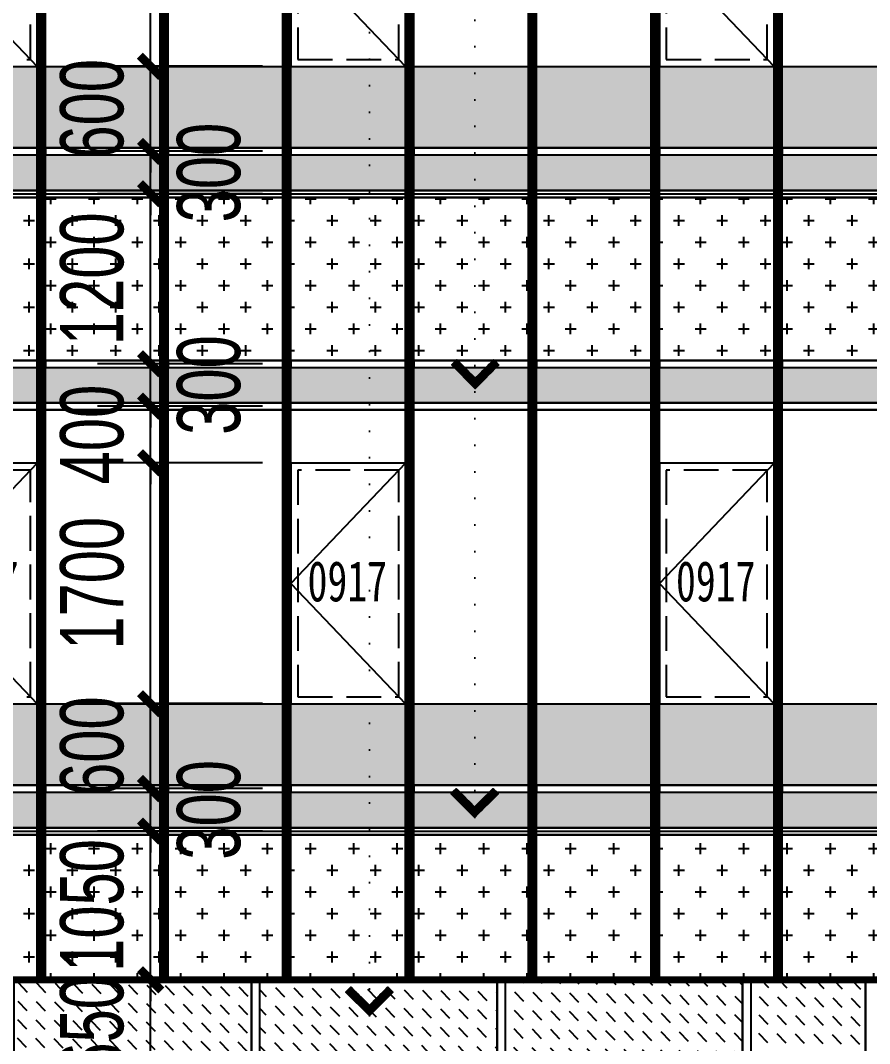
# Model space of a CAD drawing. Extents: x -483182 to 812890, y -390528 to -214858.
# Drawn here: x 244048 to 250042, y -318029 to -310805 of the extents above; entities that cross this region are included whole.
import ezdxf

# ---------------------------------------------------------------- set-up
doc = ezdxf.new("R2010")
doc.units = 0
doc.header["$LTSCALE"] = 1000
doc.header["$MEASUREMENT"] = 0
doc.linetypes.add('DASH', pattern=[0.35, 0.25, -0.1])
doc.linetypes.add('DOT2', pattern=[0.125, 0, -0.125])
for name, color, linetype in [('01-标注_尺寸', 124, 'Continuous'), ('01-标注_符号', 200, 'Continuous'), ('05-填充_156', 156, 'Continuous'), ('05-填充_168', 168, 'Continuous'), ('05-填充_18', 18, 'Continuous'), ('05-填充_天正', 14, 'Continuous'), ('A-C_幕墙龙骨', 133, 'Continuous'), ('A-C_窗', 140, 'Continuous'), ('E-立面轮廓', 241, 'Continuous')]:
    doc.layers.add(name, color=color, linetype=linetype)
doc.layers.add('04-不打印_辅助线', color=165, linetype='Continuous', plot=False)
doc.styles.add('_TCH_DIM_T3', font='ros.shx', dxfattribs={"width": 0.705882, "bigfont": 'jd.shx'})
doc.styles.add('logo-3', font='', dxfattribs={"width": 0.75})
doc.styles.get("Standard").update_dxf_attribs({"font": 'STXIHEI_0.TTF', "width": 0.75})
doc.styles.get('logo-3').set_extended_font_data('SimSun')
doc.dimstyles.new('_TCH_ARCH&&150', dxfattribs={"dimtxt": 446.25, "dimasz": 150, "dimexe": 375, "dimexo": 450, "dimgap": 189.375, "dimtad": 1, "dimdec": 0, "dimzin": 0, "dimdsep": 46, "dimtxsty": '_TCH_DIM_T3', "dimblk": 'ARCHTICK', "dimcen": 0.09, "dimclrt": 7, "dimazin": 2, "dimtfac": 1, "dimtdec": 0, "dimtix": 1, "dimtmove": 2, "dimatfit": 3, "dimfxl": 0, "dimtolj": 1, "dimtzin": 0, "dimarcsym": 0})
doc.dimstyles.new('副本 ISO-1', dxfattribs={"dimtxt": 2.5, "dimasz": 1.5, "dimexe": 1.25, "dimexo": 0.625, "dimtad": 1, "dimdec": 0, "dimtxsty": 'logo-3', "dimblk": 'ARCHTICK', "dimcen": 2.5, "dimdle": 1, "dimadec": 0, "dimazin": 0, "dimtfac": 1, "dimtdec": 0, "dimtix": 1, "dimtmove": 0, "dimatfit": 3, "dimldrblk": 'AR', "dimfxl": 0, "dimarcsym": 0})
pattern_1 = [(0, (-32249, 317429.43), (158.75, 158.75), [79.375, -238.125]), (90, (-32209.32, 317389.74), (-158.75, 158.75), [79.375, -238.125])]
pattern_2 = [(50, (0, 0), (364.36934, -31.87817), [38.1, -419.1]), (355, (0, 0), (-70.48565, 382.1133), [30.48, -335.28]), (100.451, (30.36, -2.66), (293.885, 350.23338), [32.38, -356.18]), (46.1842, (0, 101.6), (542.1581, -84.08466), [57.15, -628.65]), (96.6356, (45.2, 94.6), (474.8085, 494.8511), [48.57, -534.27]), (351.184, (0, 101.6), (474.8092, 494.8502), [45.72, -502.92]), (21, (50.8, 76.2), (303.22976, -204.53104), [38.1, -419.1]), (326, (50.8, 76.2), (123.60406, 368.37593), [30.48, -335.28]), (71.4514, (76.07, 59.16), (426.83298, 163.84572), [32.38, -356.18]), (37.5, (0, 0), (6.177207, 169.110078), [0, -331.216, 0, -340.36, 0, -336.55]), (7.5, (0, 0), (133.639325, 200.36115), [0, -194.056, 0, -323.596, 0, -128.27]), (327.5, (-113.28, 0), (271.18119, -11.45749), [0, -127, 0, -396.24, 0, -525.78]), (317.5, (-164.08, 0), (296.25836, 50.85298), [0, -165.1, 0, -263.144, 0, -373.38])]

# ---------------------------------------------------------------- blocks, each defined once
blk = doc.blocks.new('*U722')
blk.add_lwpolyline([(0, 0), (840, 0), (840, 1700), (0, 1700)], close=True)
blk.add_lwpolyline([(840, 1700), (0, 850), (840, 0)])
at = {"linetype": 'DASH'}
blk.add_lwpolyline([(50, 50), (790, 50), (790, 1650), (50, 1650)], close=True, dxfattribs=at)
at = {"layer": '04-不打印_辅助线', "width": 0.75}
blk.add_text('0917', height=285.43, dxfattribs=at).set_placement((121.4, 723))
blk = doc.blocks.new('*U396')
at = {"layer": '05-填充_156'}
h = blk.add_hatch(dxfattribs=at)
h.set_pattern_fill('CROSS', color=136, scale=100)
h.set_pattern_definition(pattern_1)
h.paths.add_polyline_path([(0, 5375), (840, 5375), (840, 4225), (0, 4225)])
h = blk.add_hatch(dxfattribs=at)
h.set_pattern_fill('CROSS', color=136, scale=100)
h.set_pattern_definition(pattern_1)
h.paths.add_polyline_path([(0, 875), (840, 875), (840, -150), (0, -150)])
at = {"layer": '05-填充_168'}
h = blk.add_hatch(color=256, dxfattribs=at)
h.dxf.hatch_style = 1
h.paths.add_polyline_path([(0, 5675), (840, 5675), (840, 5425), (0, 5425)])
h = blk.add_hatch(color=256, dxfattribs=at)
h.dxf.hatch_style = 1
h.paths.add_polyline_path([(0, 4175), (840, 4175), (840, 3925), (0, 3925)])
h = blk.add_hatch(color=256, dxfattribs=at)
h.dxf.hatch_style = 1
h.paths.add_polyline_path([(0, 1175), (840, 1175), (840, 925), (0, 925)])
for points in [[(0, 6300), (840, 6300)], [(0, 5725), (840, 5725)], [(0, 5675), (840, 5675)], [(0, 5675), (840, 5675)], [(0, 5425), (840, 5425)], [(0, 5375), (840, 5375)], [(0, 4225), (840, 4225)], [(0, 4175), (840, 4175)], [(0, 3925), (840, 3925)], [(0, 3875), (840, 3875)], [(0, 1800), (840, 1800)], [(0, 1225), (840, 1225)], [(0, 1175), (840, 1175)], [(0, 925), (840, 925)], [(0, 875), (840, 875)]]:
    blk.add_lwpolyline(points)
for points in [[(0, 5675), (840, 5675), (840, 5725), (0, 5725)], [(0, 5675), (840, 5675), (840, 5425), (0, 5425)], [(840, 5375), (0, 5375), (0, 5425), (840, 5425)], [(0, 5375), (840, 5375), (840, 4225), (0, 4225)], [(0, 4175), (840, 4175), (840, 4225), (0, 4225)], [(0, 4175), (840, 4175), (840, 3925), (0, 3925)], [(840, 3875), (0, 3875), (0, 3925), (840, 3925)], [(0, 1175), (840, 1175), (840, 1225), (0, 1225)], [(0, 1175), (840, 1175), (840, 925), (0, 925)], [(840, 875), (0, 875), (0, 925), (840, 925)], [(0, 875), (840, 875), (840, -150), (0, -150)]]:
    blk.add_lwpolyline(points, close=True)
blk = doc.blocks.new('*U127')
at = {"layer": 'A-C_窗'}
blk.add_blockref('*U396', (-420, -3150), dxfattribs=at)
blk = doc.blocks.new('rtuytujy')
at = {"layer": '05-填充_18', "const_width": 60}
for points in [[(14375, -149.8), (14375, 11525.8)], [(15275, -149.8), (15275, 11464.8)], [(16175, -149.7), (16175, 11403.7)], [(17075, -149.7), (17075, 11342.7)], [(17975, -149.7), (17975, 11281.7)], [(18875, -149.7), (18875, 11220.7)], [(19775, -149.7), (19775, 11159.7)]]:
    blk.add_lwpolyline(points, dxfattribs=at)
at = {"layer": 'A-C_幕墙龙骨'}
for points in [[(14345, -149.8), (14345, 11527.8)], [(14405, -149.8), (14405, 11523.7)], [(15245, -149.8), (15245, 11466.8)], [(15305, -149.8), (15305, 11462.7)], [(16145, -149.7), (16145, 11405.8)], [(16205, -149.7), (16205, 11401.7)], [(17045, -149.7), (17045, 11344.8)], [(17105, -149.7), (17105, 11340.7)], [(17945, -149.7), (17945, 11283.7)], [(18005, -149.7), (18005, 11279.7)], [(18845, -149.7), (18845, 11222.7)], [(18905, -149.7), (18905, 11218.6)], [(19745, -149.7), (19745, 11161.7)], [(19805, -149.7), (19805, 11157.6)]]:
    blk.add_lwpolyline(points, dxfattribs=at)
at = {"layer": 'A-C_窗'}
blk.add_lwpolyline([(22125, -149.7), (0, -150), (0, 12500.3), (22125, 11000.3), (22125, -149.7)], dxfattribs=at)
for p in [(13505, 6299.7), (16205, 6299.7), (18905, 6299.7), (13505, 1799.7), (16205, 1799.7), (18905, 1799.7)]:
    blk.add_blockref('*U722', p, dxfattribs=at)
at = {"layer": 'A-C_窗', "color": 0, "linetype": 'ByBlock', "lineweight": -2, "transparency": 16777216}
for p in [(13925, 3149.7), (14825, 3149.7), (15725, 3149.7), (16625, 3149.7), (17525, 3149.7), (18425, 3149.7), (19325, 3149.7), (20225, 3149.7)]:
    blk.add_blockref('*U127', p, dxfattribs=at)
blk = doc.blocks.new('*U464')
at = {"layer": '05-填充_156'}
h = blk.add_hatch(dxfattribs=at)
h.set_pattern_fill('DASH', color=256, scale=100, angle=315)
h.set_pattern_definition([(315, (17475, 318054.43), (134.703842, -3e-14), [95.25, -95.25])])
h.paths.add_polyline_path([(0, 50), (1740, 50), (1740, 675), (0, 675)])
blk.add_lwpolyline([(0, 50), (1740, 50), (1740, 675), (0, 675)], close=True)
for points in [[(0, 50), (1740, 50)], [(0, 0), (1740, 0)]]:
    blk.add_lwpolyline(points)
blk = doc.blocks.new('*U102')
at = {"layer": 'A-C_窗'}
blk.add_blockref('*U464', (-870, -312.5), dxfattribs=at)
blk = doc.blocks.new('*U493')
at = {"layer": '05-填充_156'}
h = blk.add_hatch(dxfattribs=at)
h.set_pattern_fill('DASH', color=256, scale=100, angle=315)
h.set_pattern_definition([(315, (16575, 318054.43), (134.703842, -3e-14), [95.25, -95.25])])
h.paths.add_polyline_path([(0, 50), (840, 50), (840, 675), (0, 675)])
blk.add_lwpolyline([(0, 50), (840, 50), (840, 675), (0, 675)], close=True)
for points in [[(0, 50), (840, 50)], [(0, 0), (840, 0)]]:
    blk.add_lwpolyline(points)
blk = doc.blocks.new('kjyrdty')
at = {"layer": 'A-C_窗'}
for p, q in [((11926, 3550), (11926, -500)), ((11986, 3550), (11986, -500)), ((13726, 3550), (13726, -500)), ((13786, 3550), (13786, -500)), ((15526, 3550), (15526, -500)), ((15586, 3550), (15586, -500)), ((16426, 3550), (16426, -500))]:
    blk.add_line(p, q, dxfattribs=at)
blk.add_lwpolyline([(0, 3550), (18512, 3550), (18512, -600), (0, -600)], close=True, dxfattribs=at)
at = {"layer": 'A-C_窗', "color": 0, "linetype": 'ByBlock', "lineweight": -2, "transparency": 16777216}
for p in [(11056, 3187.5), (12856, 3187.5), (14656, 3187.5)]:
    blk.add_blockref('*U102', p, dxfattribs=at)
at = {"layer": 'A-C_窗'}
blk.add_blockref('*U493', (15586, 2875), dxfattribs=at)
blk = doc.blocks.new('_ArchTick')
at = {"color": 0, "linetype": 'ByBlock', "const_width": 0.4}
blk.add_lwpolyline([(-0.5, -0.5), (0.5, 0.5)], dxfattribs=at)
blk = doc.blocks.new('*X6')
at = {"color": 0}
for p, q in [((-1012.3116, 1692.7221), (-1012.3116, 1692.7226)), ((-1012.3115, 1692.7227), (-1012.2838, 1692.7227)), ((-1012.3111, 1692.7217), (-1012.2828, 1692.7217)), ((-1012.3106, 1692.7211), (-1012.3106, 1692.7236)), ((-1012.3105, 1692.7237), (-1012.2848, 1692.7237)), ((-1012.3101, 1692.7207), (-1012.2818, 1692.7207)), ((-1012.3096, 1692.7201), (-1012.3096, 1692.7246)), ((-1012.3095, 1692.7247), (-1012.2858, 1692.7247)), ((-1012.3091, 1692.7197), (-1012.2808, 1692.7197)), ((-1012.3086, 1692.7191), (-1012.3086, 1692.7256)), ((-1012.3085, 1692.7257), (-1012.2868, 1692.7257)), ((-1012.3081, 1692.7187), (-1012.2798, 1692.7187)), ((-1012.3076, 1692.7181), (-1012.3076, 1692.7266)), ((-1012.3075, 1692.7267), (-1012.2878, 1692.7267)), ((-1012.3071, 1692.7177), (-1012.2788, 1692.7177)), ((-1012.3066, 1692.7171), (-1012.3066, 1692.7276)), ((-1012.3065, 1692.7277), (-1012.2888, 1692.7277)), ((-1012.3061, 1692.7167), (-1012.2778, 1692.7167)), ((-1012.3056, 1692.7161), (-1012.3056, 1692.7286)), ((-1012.3055, 1692.7287), (-1012.2898, 1692.7287)), ((-1012.3051, 1692.7157), (-1012.2768, 1692.7157)), ((-1012.3046, 1692.7151), (-1012.3046, 1692.7296)), ((-1012.3045, 1692.7297), (-1012.2908, 1692.7297)), ((-1012.3036, 1692.7141), (-1012.3036, 1692.7306)), ((-1012.3035, 1692.7307), (-1012.2918, 1692.7307)), ((-1012.3026, 1692.7131), (-1012.3026, 1692.7316)), ((-1012.3025, 1692.7317), (-1012.2928, 1692.7317)), ((-1012.3016, 1692.7121), (-1012.3016, 1692.7326)), ((-1012.3015, 1692.7327), (-1012.2938, 1692.7327)), ((-1012.3006, 1692.7111), (-1012.3006, 1692.7336)), ((-1012.3005, 1692.7337), (-1012.2948, 1692.7337)), ((-1012.2996, 1692.7101), (-1012.2996, 1692.7346)), ((-1012.2995, 1692.7347), (-1012.2958, 1692.7347)), ((-1012.2986, 1692.7091), (-1012.2986, 1692.7356)), ((-1012.2985, 1692.7357), (-1012.2968, 1692.7357)), ((-1012.2976, 1692.7081), (-1012.2976, 1692.7364)), ((-1012.2966, 1692.7071), (-1012.2966, 1692.7354)), ((-1012.2956, 1692.7061), (-1012.2956, 1692.7344)), ((-1012.2946, 1692.7051), (-1012.2946, 1692.7334)), ((-1012.2936, 1692.7041), (-1012.2936, 1692.7324)), ((-1012.2926, 1692.7031), (-1012.2926, 1692.7314)), ((-1012.2916, 1692.7021), (-1012.2916, 1692.7304)), ((-1012.2906, 1692.7011), (-1012.2906, 1692.7294)), ((-1012.2896, 1692.7001), (-1012.2896, 1692.7284)), ((-1012.2886, 1692.6991), (-1012.2886, 1692.7274)), ((-1012.2876, 1692.6981), (-1012.2876, 1692.7264)), ((-1012.2866, 1692.6971), (-1012.2866, 1692.7254)), ((-1012.2856, 1692.6961), (-1012.2856, 1692.7244)), ((-1012.2846, 1692.6951), (-1012.2846, 1692.7234)), ((-1012.2836, 1692.6941), (-1012.2836, 1692.7224)), ((-1012.2826, 1692.6931), (-1012.2826, 1692.7214)), ((-1012.2816, 1692.6921), (-1012.2816, 1692.7204)), ((-1012.2806, 1692.6911), (-1012.2806, 1692.7194)), ((-1012.2796, 1692.6901), (-1012.2796, 1692.7184)), ((-1012.2786, 1692.6891), (-1012.2786, 1692.7174)), ((-1012.2776, 1692.6881), (-1012.2776, 1692.7164)), ((-1012.2766, 1692.6871), (-1012.2766, 1692.7154)), ((-1012.3041, 1692.7147), (-1012.2758, 1692.7147)), ((-1012.3031, 1692.7137), (-1012.2748, 1692.7137)), ((-1012.3021, 1692.7127), (-1012.2738, 1692.7127)), ((-1012.3011, 1692.7117), (-1012.2728, 1692.7117)), ((-1012.3001, 1692.7107), (-1012.2718, 1692.7107)), ((-1012.2991, 1692.7097), (-1012.2708, 1692.7097)), ((-1012.2981, 1692.7087), (-1012.2698, 1692.7087)), ((-1012.2971, 1692.7077), (-1012.2688, 1692.7077)), ((-1012.2961, 1692.7067), (-1012.2678, 1692.7067)), ((-1012.2951, 1692.7057), (-1012.2668, 1692.7057)), ((-1012.2941, 1692.7047), (-1012.2658, 1692.7047)), ((-1012.2931, 1692.7037), (-1012.2648, 1692.7037)), ((-1012.2921, 1692.7027), (-1012.2638, 1692.7027)), ((-1012.2911, 1692.7017), (-1012.2628, 1692.7017)), ((-1012.2901, 1692.7007), (-1012.2618, 1692.7007)), ((-1012.2891, 1692.6997), (-1012.2608, 1692.6997)), ((-1012.2881, 1692.6987), (-1012.2598, 1692.6987)), ((-1012.2871, 1692.6977), (-1012.2588, 1692.6977)), ((-1012.2861, 1692.6967), (-1012.2578, 1692.6967)), ((-1012.2851, 1692.6957), (-1012.2568, 1692.6957)), ((-1012.2841, 1692.6947), (-1012.2558, 1692.6947)), ((-1012.2831, 1692.6937), (-1012.2548, 1692.6937)), ((-1012.2821, 1692.6927), (-1012.2538, 1692.6927)), ((-1012.2811, 1692.6917), (-1012.2528, 1692.6917)), ((-1012.2801, 1692.6907), (-1012.2518, 1692.6907)), ((-1012.2791, 1692.6897), (-1012.2508, 1692.6897)), ((-1012.2781, 1692.6887), (-1012.2498, 1692.6887)), ((-1012.2771, 1692.6877), (-1012.2488, 1692.6877)), ((-1012.2761, 1692.6867), (-1012.2478, 1692.6867)), ((-1012.2756, 1692.6861), (-1012.2756, 1692.7144)), ((-1012.2746, 1692.6851), (-1012.2746, 1692.7134)), ((-1012.2736, 1692.6841), (-1012.2736, 1692.7124)), ((-1012.2726, 1692.6831), (-1012.2726, 1692.7114)), ((-1012.2716, 1692.6821), (-1012.2716, 1692.7104)), ((-1012.2706, 1692.6811), (-1012.2706, 1692.7094)), ((-1012.2696, 1692.6801), (-1012.2696, 1692.7084)), ((-1012.2686, 1692.6791), (-1012.2686, 1692.7074)), ((-1012.2676, 1692.6781), (-1012.2676, 1692.7064)), ((-1012.2666, 1692.6771), (-1012.2666, 1692.7054)), ((-1012.2656, 1692.6761), (-1012.2656, 1692.7044)), ((-1012.2646, 1692.6751), (-1012.2646, 1692.7034)), ((-1012.2636, 1692.6741), (-1012.2636, 1692.7024)), ((-1012.2626, 1692.6731), (-1012.2626, 1692.7014)), ((-1012.2616, 1692.6721), (-1012.2616, 1692.7004)), ((-1012.2606, 1692.6711), (-1012.2606, 1692.6994)), ((-1012.2596, 1692.6701), (-1012.2596, 1692.6984)), ((-1012.2586, 1692.6424), (-1012.2586, 1692.6974)), ((-1012.2576, 1692.6434), (-1012.2576, 1692.6964)), ((-1012.2566, 1692.6444), (-1012.2566, 1692.6954)), ((-1012.2556, 1692.6454), (-1012.2556, 1692.6944)), ((-1012.2546, 1692.6464), (-1012.2546, 1692.6934)), ((-1012.2536, 1692.6474), (-1012.2536, 1692.6924)), ((-1012.2526, 1692.6484), (-1012.2526, 1692.6914)), ((-1012.2516, 1692.6494), (-1012.2516, 1692.6904)), ((-1012.2506, 1692.6504), (-1012.2506, 1692.6894)), ((-1012.2496, 1692.6514), (-1012.2496, 1692.6884)), ((-1012.2486, 1692.6524), (-1012.2486, 1692.6874)), ((-1012.2476, 1692.6534), (-1012.2476, 1692.6864)), ((-1012.2751, 1692.6857), (-1012.2468, 1692.6857)), ((-1012.2741, 1692.6847), (-1012.2458, 1692.6847)), ((-1012.2731, 1692.6837), (-1012.2448, 1692.6837)), ((-1012.2726, 1692.6567), (-1012.2443, 1692.6567)), ((-1012.2726, 1692.6284), (-1012.2726, 1692.6567)), ((-1012.2721, 1692.6827), (-1012.2438, 1692.6827)), ((-1012.2716, 1692.6577), (-1012.2433, 1692.6577)), ((-1012.2716, 1692.6294), (-1012.2716, 1692.6577)), ((-1012.2711, 1692.6817), (-1012.2428, 1692.6817)), ((-1012.2706, 1692.6587), (-1012.2423, 1692.6587)), ((-1012.2706, 1692.6304), (-1012.2706, 1692.6587)), ((-1012.2701, 1692.6807), (-1012.2418, 1692.6807)), ((-1012.2696, 1692.6597), (-1012.2413, 1692.6597)), ((-1012.2696, 1692.6314), (-1012.2696, 1692.6597)), ((-1012.2691, 1692.6797), (-1012.2408, 1692.6797)), ((-1012.2686, 1692.6607), (-1012.2403, 1692.6607)), ((-1012.2686, 1692.6324), (-1012.2686, 1692.6607)), ((-1012.2681, 1692.6787), (-1012.2398, 1692.6787)), ((-1012.2676, 1692.6617), (-1012.2393, 1692.6617)), ((-1012.2676, 1692.6334), (-1012.2676, 1692.6617)), ((-1012.2671, 1692.6777), (-1012.2388, 1692.6777)), ((-1012.2666, 1692.6627), (-1012.2383, 1692.6627)), ((-1012.2666, 1692.6344), (-1012.2666, 1692.6627)), ((-1012.2661, 1692.6767), (-1012.2378, 1692.6767)), ((-1012.2656, 1692.6637), (-1012.2373, 1692.6637)), ((-1012.2656, 1692.6354), (-1012.2656, 1692.6637)), ((-1012.2651, 1692.6757), (-1012.2368, 1692.6757)), ((-1012.2646, 1692.6647), (-1012.2363, 1692.6647)), ((-1012.2646, 1692.6364), (-1012.2646, 1692.6647)), ((-1012.2641, 1692.6747), (-1012.2358, 1692.6747)), ((-1012.2636, 1692.6657), (-1012.2353, 1692.6657)), ((-1012.2636, 1692.6374), (-1012.2636, 1692.6657)), ((-1012.2631, 1692.6737), (-1012.2348, 1692.6737)), ((-1012.2626, 1692.6667), (-1012.2343, 1692.6667)), ((-1012.2626, 1692.6384), (-1012.2626, 1692.6667)), ((-1012.2621, 1692.6727), (-1012.2338, 1692.6727)), ((-1012.2616, 1692.6677), (-1012.2333, 1692.6677)), ((-1012.2616, 1692.6394), (-1012.2616, 1692.6677)), ((-1012.2611, 1692.6717), (-1012.2328, 1692.6717)), ((-1012.2606, 1692.6687), (-1012.2323, 1692.6687)), ((-1012.2606, 1692.6404), (-1012.2606, 1692.6687)), ((-1012.2601, 1692.6707), (-1012.2318, 1692.6707)), ((-1012.2596, 1692.6697), (-1012.2313, 1692.6697)), ((-1012.2596, 1692.6414), (-1012.2596, 1692.6697)), ((-1012.2466, 1692.6544), (-1012.2466, 1692.6854)), ((-1012.2456, 1692.6554), (-1012.2456, 1692.6844)), ((-1012.2446, 1692.6564), (-1012.2446, 1692.6834)), ((-1012.2436, 1692.6574), (-1012.2436, 1692.6824)), ((-1012.2426, 1692.6584), (-1012.2426, 1692.6814)), ((-1012.2416, 1692.6594), (-1012.2416, 1692.6804)), ((-1012.2406, 1692.6604), (-1012.2406, 1692.6794)), ((-1012.2396, 1692.6614), (-1012.2396, 1692.6784)), ((-1012.2386, 1692.6624), (-1012.2386, 1692.6774)), ((-1012.2376, 1692.6634), (-1012.2376, 1692.6764)), ((-1012.2366, 1692.6644), (-1012.2366, 1692.6754)), ((-1012.2356, 1692.6654), (-1012.2356, 1692.6744)), ((-1012.2346, 1692.6664), (-1012.2346, 1692.6734)), ((-1012.2336, 1692.6674), (-1012.2336, 1692.6724)), ((-1012.2326, 1692.6684), (-1012.2326, 1692.6714)), ((-1012.2316, 1692.6694), (-1012.2316, 1692.6704)), ((-1012.3016, 1692.6277), (-1012.2733, 1692.6277)), ((-1012.3016, 1692.6072), (-1012.3016, 1692.6277)), ((-1012.3006, 1692.6287), (-1012.2723, 1692.6287)), ((-1012.3006, 1692.6062), (-1012.3006, 1692.6287)), ((-1012.2996, 1692.6297), (-1012.2713, 1692.6297)), ((-1012.2996, 1692.6052), (-1012.2996, 1692.6297)), ((-1012.2986, 1692.6307), (-1012.2703, 1692.6307)), ((-1012.2986, 1692.6042), (-1012.2986, 1692.6307)), ((-1012.2976, 1692.6317), (-1012.2693, 1692.6317)), ((-1012.2976, 1692.6034), (-1012.2976, 1692.6317)), ((-1012.2966, 1692.6327), (-1012.2683, 1692.6327)), ((-1012.2966, 1692.6044), (-1012.2966, 1692.6327)), ((-1012.2956, 1692.6337), (-1012.2673, 1692.6337)), ((-1012.2956, 1692.6054), (-1012.2956, 1692.6337)), ((-1012.2946, 1692.6347), (-1012.2663, 1692.6347)), ((-1012.2946, 1692.6064), (-1012.2946, 1692.6347)), ((-1012.2936, 1692.6357), (-1012.2653, 1692.6357)), ((-1012.2936, 1692.6074), (-1012.2936, 1692.6357)), ((-1012.2926, 1692.6367), (-1012.2643, 1692.6367)), ((-1012.2926, 1692.6084), (-1012.2926, 1692.6367)), ((-1012.2916, 1692.6377), (-1012.2633, 1692.6377)), ((-1012.2916, 1692.6094), (-1012.2916, 1692.6377)), ((-1012.2906, 1692.6387), (-1012.2623, 1692.6387)), ((-1012.2906, 1692.6104), (-1012.2906, 1692.6387)), ((-1012.2896, 1692.6397), (-1012.2613, 1692.6397)), ((-1012.2896, 1692.6114), (-1012.2896, 1692.6397)), ((-1012.2886, 1692.6407), (-1012.2603, 1692.6407)), ((-1012.2886, 1692.6124), (-1012.2886, 1692.6407)), ((-1012.2876, 1692.6417), (-1012.2593, 1692.6417)), ((-1012.2876, 1692.6134), (-1012.2876, 1692.6417)), ((-1012.2866, 1692.6427), (-1012.2583, 1692.6427)), ((-1012.2866, 1692.6144), (-1012.2866, 1692.6427)), ((-1012.2856, 1692.6437), (-1012.2573, 1692.6437)), ((-1012.2856, 1692.6154), (-1012.2856, 1692.6437)), ((-1012.2846, 1692.6447), (-1012.2563, 1692.6447)), ((-1012.2846, 1692.6164), (-1012.2846, 1692.6447)), ((-1012.2836, 1692.6457), (-1012.2553, 1692.6457)), ((-1012.2836, 1692.6174), (-1012.2836, 1692.6457)), ((-1012.2826, 1692.6467), (-1012.2543, 1692.6467)), ((-1012.2826, 1692.6184), (-1012.2826, 1692.6467)), ((-1012.2816, 1692.6477), (-1012.2533, 1692.6477)), ((-1012.2816, 1692.6194), (-1012.2816, 1692.6477)), ((-1012.2806, 1692.6487), (-1012.2523, 1692.6487)), ((-1012.2806, 1692.6204), (-1012.2806, 1692.6487)), ((-1012.2796, 1692.6497), (-1012.2513, 1692.6497)), ((-1012.2796, 1692.6214), (-1012.2796, 1692.6497)), ((-1012.2786, 1692.6507), (-1012.2503, 1692.6507)), ((-1012.2786, 1692.6224), (-1012.2786, 1692.6507)), ((-1012.2776, 1692.6517), (-1012.2493, 1692.6517)), ((-1012.2776, 1692.6234), (-1012.2776, 1692.6517)), ((-1012.2766, 1692.6527), (-1012.2483, 1692.6527)), ((-1012.2766, 1692.6244), (-1012.2766, 1692.6527)), ((-1012.2756, 1692.6537), (-1012.2473, 1692.6537)), ((-1012.2756, 1692.6254), (-1012.2756, 1692.6537)), ((-1012.2746, 1692.6547), (-1012.2463, 1692.6547)), ((-1012.2746, 1692.6264), (-1012.2746, 1692.6547)), ((-1012.2736, 1692.6557), (-1012.2453, 1692.6557)), ((-1012.2736, 1692.6274), (-1012.2736, 1692.6557)), ((-1012.3116, 1692.6177), (-1012.2833, 1692.6177)), ((-1012.3116, 1692.6172), (-1012.3116, 1692.6177)), ((-1012.3111, 1692.6167), (-1012.2843, 1692.6167)), ((-1012.3106, 1692.6187), (-1012.2823, 1692.6187)), ((-1012.3106, 1692.6162), (-1012.3106, 1692.6187)), ((-1012.3101, 1692.6157), (-1012.2853, 1692.6157)), ((-1012.3096, 1692.6197), (-1012.2813, 1692.6197)), ((-1012.3096, 1692.6152), (-1012.3096, 1692.6197)), ((-1012.3091, 1692.6147), (-1012.2863, 1692.6147)), ((-1012.3086, 1692.6207), (-1012.2803, 1692.6207)), ((-1012.3086, 1692.6142), (-1012.3086, 1692.6207)), ((-1012.3081, 1692.6137), (-1012.2873, 1692.6137)), ((-1012.3076, 1692.6217), (-1012.2793, 1692.6217)), ((-1012.3076, 1692.6132), (-1012.3076, 1692.6217)), ((-1012.3071, 1692.6127), (-1012.2883, 1692.6127)), ((-1012.3066, 1692.6227), (-1012.2783, 1692.6227)), ((-1012.3066, 1692.6122), (-1012.3066, 1692.6227)), ((-1012.3061, 1692.6117), (-1012.2893, 1692.6117)), ((-1012.3056, 1692.6237), (-1012.2773, 1692.6237)), ((-1012.3056, 1692.6112), (-1012.3056, 1692.6237)), ((-1012.3051, 1692.6107), (-1012.2903, 1692.6107)), ((-1012.3046, 1692.6247), (-1012.2763, 1692.6247)), ((-1012.3046, 1692.6102), (-1012.3046, 1692.6247)), ((-1012.3041, 1692.6097), (-1012.2913, 1692.6097)), ((-1012.3036, 1692.6257), (-1012.2753, 1692.6257)), ((-1012.3036, 1692.6092), (-1012.3036, 1692.6257)), ((-1012.3031, 1692.6087), (-1012.2923, 1692.6087)), ((-1012.3026, 1692.6267), (-1012.2743, 1692.6267)), ((-1012.3026, 1692.6082), (-1012.3026, 1692.6267)), ((-1012.3021, 1692.6077), (-1012.2933, 1692.6077)), ((-1012.3011, 1692.6067), (-1012.2943, 1692.6067)), ((-1012.3001, 1692.6057), (-1012.2953, 1692.6057)), ((-1012.2991, 1692.6047), (-1012.2963, 1692.6047)), ((-1012.2981, 1692.6037), (-1012.2973, 1692.6037))]:
    blk.add_line(p, q, dxfattribs=at)
blk = doc.blocks.new('A-ARROW')
blk.add_lwpolyline([(0.0808, 0.0525), (0.0666, 0.0666), (0, 0), (0.0666, -0.0666), (0.0808, -0.0525), (0.0283, 0)], close=True)
at = {"rotation": 180}
blk.add_blockref('*X6', (-1012.2311, 1692.6699), dxfattribs=at)
blk = doc.blocks.new('AR')
at = {"xscale": -21.59999999986031, "yscale": 21.59999999999127, "zscale": 21.6, "rotation": 359.9999997162888}
blk.add_blockref('A-ARROW', (0.002, -0.002), dxfattribs=at)
blk = doc.blocks.new('*D2258')
at = {"layer": '01-标注_尺寸', "color": 0, "lineweight": -2, "transparency": 16777216}
for p, q in [((244966.5, -317579.9), (244966.5, -317429.9)), ((245756.3, -317579.9), (244591.5, -317579.9)), ((244966.5, -318229.4), (244966.5, -317579.9)), ((245756.3, -318229.4), (244591.5, -318229.4)), ((244966.5, -318229.4), (244966.5, -318379.4))]:
    blk.add_line(p, q, dxfattribs=at)
at = {"layer": 'Defpoints', "color": 0, "transparency": 16777216}
for p in [(244966.5, -317579.9), (246206.3, -317579.9), (246206.3, -318229.4)]:
    blk.add_point(p, dxfattribs=at)
at = {"layer": '01-标注_尺寸', "color": 0, "lineweight": -2, "transparency": 16777216, "xscale": 150, "yscale": 150, "zscale": 150}
for p, rotation in [((244966.5, -317579.9), 270), ((244966.5, -318229.4), 90)]:
    blk.add_blockref('_ArchTick', p, dxfattribs=dict(at, rotation=rotation))
at = {"layer": '01-标注_尺寸', "color": 7, "transparency": 16777216, "insert": (244554, -317904.6), "char_height": 446.25, "attachment_point": 5, "rotation": 90, "style": '_TCH_DIM_T3'}
blk.add_mtext('\\A1;650', dxfattribs=at)
blk = doc.blocks.new('*D2259')
at = {"layer": '01-标注_尺寸', "color": 0, "lineweight": -2, "transparency": 16777216}
for p, q in [((244966.5, -316529.4), (244966.5, -316379.4)), ((245756.3, -316529.4), (244591.5, -316529.4)), ((244966.5, -317579.9), (244966.5, -316529.4)), ((245756.3, -317579.9), (244591.5, -317579.9)), ((244966.5, -317579.9), (244966.5, -317729.9))]:
    blk.add_line(p, q, dxfattribs=at)
at = {"layer": 'Defpoints', "color": 0, "transparency": 16777216}
for p in [(244966.5, -316529.4), (246206.3, -316529.4), (246206.3, -317579.9)]:
    blk.add_point(p, dxfattribs=at)
at = {"layer": '01-标注_尺寸', "color": 0, "lineweight": -2, "transparency": 16777216, "xscale": 150, "yscale": 150, "zscale": 150}
for p, rotation in [((244966.5, -316529.4), 270), ((244966.5, -317579.9), 90)]:
    blk.add_blockref('_ArchTick', p, dxfattribs=dict(at, rotation=rotation))
at = {"layer": '01-标注_尺寸', "color": 7, "transparency": 16777216, "insert": (244554, -317054.6), "char_height": 446.25, "attachment_point": 5, "rotation": 90, "style": '_TCH_DIM_T3'}
blk.add_mtext('\\A1;1050', dxfattribs=at)
blk = doc.blocks.new('*D2260')
at = {"layer": '01-标注_尺寸', "color": 0, "lineweight": -2, "transparency": 16777216}
for p, q in [((244966.5, -316229.4), (244966.5, -316079.4)), ((245756.3, -316229.4), (244591.5, -316229.4)), ((244966.5, -316529.4), (244966.5, -316229.4)), ((245756.3, -316529.4), (244591.5, -316529.4)), ((244966.5, -316529.4), (244966.5, -316679.4))]:
    blk.add_line(p, q, dxfattribs=at)
at = {"layer": 'Defpoints', "color": 0, "transparency": 16777216}
for p in [(244966.5, -316229.4), (246206.3, -316229.4), (246206.3, -316529.4)]:
    blk.add_point(p, dxfattribs=at)
at = {"layer": '01-标注_尺寸', "color": 0, "lineweight": -2, "transparency": 16777216, "xscale": 150, "yscale": 150, "zscale": 150}
for p, rotation in [((244966.5, -316229.4), 270), ((244966.5, -316529.4), 90)]:
    blk.add_blockref('_ArchTick', p, dxfattribs=dict(at, rotation=rotation))
at = {"layer": '01-标注_尺寸', "color": 7, "transparency": 16777216, "insert": (245379, -316379.4), "char_height": 446.25, "attachment_point": 5, "rotation": 90, "style": '_TCH_DIM_T3'}
blk.add_mtext('\\A1;300', dxfattribs=at)
blk = doc.blocks.new('*D2261')
at = {"layer": '01-标注_尺寸', "color": 0, "lineweight": -2, "transparency": 16777216}
for p, q in [((244966.5, -315629.4), (244966.5, -315479.4)), ((245756.3, -315629.4), (244591.5, -315629.4)), ((244966.5, -316229.4), (244966.5, -315629.4)), ((245756.3, -316229.4), (244591.5, -316229.4)), ((244966.5, -316229.4), (244966.5, -316379.4))]:
    blk.add_line(p, q, dxfattribs=at)
at = {"layer": 'Defpoints', "color": 0, "transparency": 16777216}
for p in [(244966.5, -315629.4), (246206.3, -315629.4), (246206.3, -316229.4)]:
    blk.add_point(p, dxfattribs=at)
at = {"layer": '01-标注_尺寸', "color": 0, "lineweight": -2, "transparency": 16777216, "xscale": 150, "yscale": 150, "zscale": 150}
for p, rotation in [((244966.5, -315629.4), 270), ((244966.5, -316229.4), 90)]:
    blk.add_blockref('_ArchTick', p, dxfattribs=dict(at, rotation=rotation))
at = {"layer": '01-标注_尺寸', "color": 7, "transparency": 16777216, "insert": (244554, -315929.4), "char_height": 446.25, "attachment_point": 5, "rotation": 90, "style": '_TCH_DIM_T3'}
blk.add_mtext('\\A1;600', dxfattribs=at)
blk = doc.blocks.new('*D2262')
at = {"layer": '01-标注_尺寸', "color": 0, "lineweight": -2, "transparency": 16777216}
for p, q in [((245756.3, -313929.4), (244591.5, -313929.4)), ((244966.5, -315629.4), (244966.5, -313929.4)), ((245756.3, -315629.4), (244591.5, -315629.4))]:
    blk.add_line(p, q, dxfattribs=at)
at = {"layer": 'Defpoints', "color": 0, "transparency": 16777216}
for p in [(244966.5, -313929.4), (246206.3, -313929.4), (246206.3, -315629.4)]:
    blk.add_point(p, dxfattribs=at)
at = {"layer": '01-标注_尺寸', "color": 0, "lineweight": -2, "transparency": 16777216, "xscale": 150, "yscale": 150, "zscale": 150}
for p, rotation in [((244966.5, -313929.4), 90), ((244966.5, -315629.4), 270)]:
    blk.add_blockref('_ArchTick', p, dxfattribs=dict(at, rotation=rotation))
at = {"layer": '01-标注_尺寸', "color": 7, "transparency": 16777216, "insert": (244554, -314779.4), "char_height": 446.25, "attachment_point": 5, "rotation": 90, "style": '_TCH_DIM_T3'}
blk.add_mtext('\\A1;1700', dxfattribs=at)
blk = doc.blocks.new('*D2263')
at = {"layer": '01-标注_尺寸', "color": 0, "lineweight": -2, "transparency": 16777216}
for p, q in [((244966.5, -313529.4), (244966.5, -313379.4)), ((245756.3, -313529.4), (244591.5, -313529.4)), ((244966.5, -313929.4), (244966.5, -313529.4)), ((245756.3, -313929.4), (244591.5, -313929.4)), ((244966.5, -313929.4), (244966.5, -314079.4))]:
    blk.add_line(p, q, dxfattribs=at)
at = {"layer": 'Defpoints', "color": 0, "transparency": 16777216}
for p in [(244966.5, -313529.4), (246206.3, -313529.4), (246206.3, -313929.4)]:
    blk.add_point(p, dxfattribs=at)
at = {"layer": '01-标注_尺寸', "color": 0, "lineweight": -2, "transparency": 16777216, "xscale": 150, "yscale": 150, "zscale": 150}
for p, rotation in [((244966.5, -313529.4), 270), ((244966.5, -313929.4), 90)]:
    blk.add_blockref('_ArchTick', p, dxfattribs=dict(at, rotation=rotation))
at = {"layer": '01-标注_尺寸', "color": 7, "transparency": 16777216, "insert": (244554, -313729.4), "char_height": 446.25, "attachment_point": 5, "rotation": 90, "style": '_TCH_DIM_T3'}
blk.add_mtext('\\A1;400', dxfattribs=at)
blk = doc.blocks.new('*D2264')
at = {"layer": '01-标注_尺寸', "color": 0, "lineweight": -2, "transparency": 16777216}
for p, q in [((244966.5, -313229.4), (244966.5, -313079.4)), ((245756.3, -313229.4), (244591.5, -313229.4)), ((244966.5, -313529.4), (244966.5, -313229.4)), ((245756.3, -313529.4), (244591.5, -313529.4)), ((244966.5, -313529.4), (244966.5, -313679.4))]:
    blk.add_line(p, q, dxfattribs=at)
at = {"layer": 'Defpoints', "color": 0, "transparency": 16777216}
for p in [(244966.5, -313229.4), (246206.3, -313229.4), (246206.3, -313529.4)]:
    blk.add_point(p, dxfattribs=at)
at = {"layer": '01-标注_尺寸', "color": 0, "lineweight": -2, "transparency": 16777216, "xscale": 150, "yscale": 150, "zscale": 150}
for p, rotation in [((244966.5, -313229.4), 270), ((244966.5, -313529.4), 90)]:
    blk.add_blockref('_ArchTick', p, dxfattribs=dict(at, rotation=rotation))
at = {"layer": '01-标注_尺寸', "color": 7, "transparency": 16777216, "insert": (245379, -313379.4), "char_height": 446.25, "attachment_point": 5, "rotation": 90, "style": '_TCH_DIM_T3'}
blk.add_mtext('\\A1;300', dxfattribs=at)
blk = doc.blocks.new('*D2265')
at = {"layer": '01-标注_尺寸', "color": 0, "lineweight": -2, "transparency": 16777216}
for p, q in [((245756.3, -312029.4), (244591.5, -312029.4)), ((244966.5, -313229.4), (244966.5, -312029.4)), ((245756.3, -313229.4), (244591.5, -313229.4))]:
    blk.add_line(p, q, dxfattribs=at)
at = {"layer": 'Defpoints', "color": 0, "transparency": 16777216}
for p in [(244966.5, -312029.4), (246206.3, -312029.4), (246206.3, -313229.4)]:
    blk.add_point(p, dxfattribs=at)
at = {"layer": '01-标注_尺寸', "color": 0, "lineweight": -2, "transparency": 16777216, "xscale": 150, "yscale": 150, "zscale": 150}
for p, rotation in [((244966.5, -312029.4), 90), ((244966.5, -313229.4), 270)]:
    blk.add_blockref('_ArchTick', p, dxfattribs=dict(at, rotation=rotation))
at = {"layer": '01-标注_尺寸', "color": 7, "transparency": 16777216, "insert": (244554, -312629.4), "char_height": 446.25, "attachment_point": 5, "rotation": 90, "style": '_TCH_DIM_T3'}
blk.add_mtext('\\A1;1200', dxfattribs=at)
blk = doc.blocks.new('*D2266')
at = {"layer": '01-标注_尺寸', "color": 0, "lineweight": -2, "transparency": 16777216}
for p, q in [((244966.5, -311729.4), (244966.5, -311579.4)), ((245756.3, -311729.4), (244591.5, -311729.4)), ((244966.5, -312029.4), (244966.5, -311729.4)), ((245756.3, -312029.4), (244591.5, -312029.4)), ((244966.5, -312029.4), (244966.5, -312179.4))]:
    blk.add_line(p, q, dxfattribs=at)
at = {"layer": 'Defpoints', "color": 0, "transparency": 16777216}
for p in [(244966.5, -311729.4), (246206.3, -311729.4), (246206.3, -312029.4)]:
    blk.add_point(p, dxfattribs=at)
at = {"layer": '01-标注_尺寸', "color": 0, "lineweight": -2, "transparency": 16777216, "xscale": 150, "yscale": 150, "zscale": 150}
for p, rotation in [((244966.5, -311729.4), 270), ((244966.5, -312029.4), 90)]:
    blk.add_blockref('_ArchTick', p, dxfattribs=dict(at, rotation=rotation))
at = {"layer": '01-标注_尺寸', "color": 7, "transparency": 16777216, "insert": (245379, -311879.4), "char_height": 446.25, "attachment_point": 5, "rotation": 90, "style": '_TCH_DIM_T3'}
blk.add_mtext('\\A1;300', dxfattribs=at)
blk = doc.blocks.new('*D2267')
at = {"layer": '01-标注_尺寸', "color": 0, "lineweight": -2, "transparency": 16777216}
for p, q in [((244966.5, -311129.1), (244966.5, -310979.1)), ((245756.3, -311129.1), (244591.5, -311129.1)), ((244966.5, -311729.4), (244966.5, -311129.1)), ((245756.3, -311729.4), (244591.5, -311729.4)), ((244966.5, -311729.4), (244966.5, -311879.4))]:
    blk.add_line(p, q, dxfattribs=at)
at = {"layer": 'Defpoints', "color": 0, "transparency": 16777216}
for p in [(244966.5, -311129.1), (246206.3, -311129.1), (246206.3, -311729.4)]:
    blk.add_point(p, dxfattribs=at)
at = {"layer": '01-标注_尺寸', "color": 0, "lineweight": -2, "transparency": 16777216, "xscale": 150, "yscale": 150, "zscale": 150}
for p, rotation in [((244966.5, -311129.1), 270), ((244966.5, -311729.4), 90)]:
    blk.add_blockref('_ArchTick', p, dxfattribs=dict(at, rotation=rotation))
at = {"layer": '01-标注_尺寸', "color": 7, "transparency": 16777216, "insert": (244554, -311429.3), "char_height": 446.25, "attachment_point": 5, "rotation": 90, "style": '_TCH_DIM_T3'}
blk.add_mtext('\\A1;600', dxfattribs=at)
blk = doc.blocks.new('*D2268')
at = {"layer": '01-标注_尺寸', "color": 0, "lineweight": -2, "transparency": 16777216}
for p, q in [((245756.3, -309429.1), (244591.5, -309429.1)), ((244966.5, -311129.1), (244966.5, -309429.1)), ((245756.3, -311129.1), (244591.5, -311129.1))]:
    blk.add_line(p, q, dxfattribs=at)
at = {"layer": 'Defpoints', "color": 0, "transparency": 16777216}
for p in [(244966.5, -309429.1), (246206.3, -309429.1), (246206.3, -311129.1)]:
    blk.add_point(p, dxfattribs=at)
at = {"layer": '01-标注_尺寸', "color": 0, "lineweight": -2, "transparency": 16777216, "xscale": 150, "yscale": 150, "zscale": 150}
for p, rotation in [((244966.5, -309429.1), 90), ((244966.5, -311129.1), 270)]:
    blk.add_blockref('_ArchTick', p, dxfattribs=dict(at, rotation=rotation))
at = {"layer": '01-标注_尺寸', "color": 7, "transparency": 16777216, "insert": (244554, -310279.1), "char_height": 446.25, "attachment_point": 5, "rotation": 90, "style": '_TCH_DIM_T3'}
blk.add_mtext('\\A1;1700', dxfattribs=at)

msp = doc.modelspace()

# ---------------------------------------------------------------- hatches: boundary and pattern name
at = {"layer": '05-填充_天正'}
h = msp.add_hatch(dxfattribs=at)
h.set_pattern_fill('AR-CONC', color=256, scale=200)
h.set_pattern_definition(pattern_2)
h.paths.add_polyline_path([(251160, -311704.8), (251661, -311704.8), (251661, -311129.8), (251160, -311129.8)])
h.paths.add_polyline_path([(250293, -311130.5), (251102.2, -311130.5), (251102.2, -311705.5), (250293, -311705.5)])
h.paths.add_polyline_path([(249425.9, -311130.5), (250235.2, -311130.5), (250235.2, -311705.5), (249425.9, -311705.5)])
h.paths.add_polyline_path([(248558.9, -311130.5), (249368.1, -311130.5), (249368.1, -311705.5), (248558.9, -311705.5)])
h.paths.add_polyline_path([(247691.8, -311130.5), (248501, -311130.5), (248501, -311705.5), (247691.8, -311705.5)])
h.paths.add_polyline_path([(246824.7, -311130.5), (247634, -311130.5), (247634, -311705.5), (246824.7, -311705.5)])
h.paths.add_polyline_path([(245957.7, -311130.5), (246766.9, -311130.5), (246766.9, -311705.5), (245957.7, -311705.5)])
h.paths.add_polyline_path([(245090.6, -311130.5), (245899.9, -311130.5), (245899.9, -311705.5), (245090.6, -311705.5)])
h.paths.add_polyline_path([(244223.6, -311130.5), (245032.8, -311130.5), (245032.8, -311705.5), (244223.6, -311705.5)])
h.paths.add_polyline_path([(243356.5, -311130.5), (244165.7, -311130.5), (244165.7, -311705.5), (243356.5, -311705.5)])
h.paths.add_polyline_path([(242489.4, -311130.5), (243298.7, -311130.5), (243298.7, -311705.5), (242489.4, -311705.5)])
h.paths.add_polyline_path([(241622.4, -311130.5), (242431.6, -311130.5), (242431.6, -311705.5), (241622.4, -311705.5)])
h.paths.add_polyline_path([(240755.3, -311130.5), (241564.6, -311130.5), (241564.6, -311705.5), (240755.3, -311705.5)])
h.paths.add_polyline_path([(239888.3, -311130.5), (240697.5, -311130.5), (240697.5, -311705.5), (239888.3, -311705.5)])
h.paths.add_polyline_path([(239021.2, -311130.5), (239830.4, -311130.5), (239830.4, -311705.5), (239021.2, -311705.5)])
h.paths.add_polyline_path([(238154.1, -311130.5), (238963.4, -311130.5), (238963.4, -311705.5), (238154.1, -311705.5)])
h.paths.add_polyline_path([(237287.1, -311130.5), (238096.3, -311130.5), (238096.3, -311705.5), (237287.1, -311705.5)])
h.paths.add_polyline_path([(236420, -311130.5), (237229.3, -311130.5), (237229.3, -311705.5), (236420, -311705.5)])
h.paths.add_polyline_path([(235553, -311130.5), (236362.2, -311130.5), (236362.2, -311705.5), (235553, -311705.5)])
h.paths.add_polyline_path([(234685.9, -311130.5), (235495.1, -311130.5), (235495.1, -311705.5), (234685.9, -311705.5)])
h.paths.add_polyline_path([(233818.8, -311130.5), (234628.1, -311130.5), (234628.1, -311705.5), (233818.8, -311705.5)])
h.paths.add_polyline_path([(230345.8, -311129.1), (231159.8, -311129.1), (231159.8, -311704.1), (230345.8, -311704.1)])
h = msp.add_hatch(dxfattribs=at)
h.set_pattern_fill('AR-CONC', color=256, scale=200)
h.set_pattern_definition(pattern_2)
h.paths.add_polyline_path([(231159.8, -316204.1), (230345.8, -316204.1), (230345.8, -315629.1), (231159.8, -315629.1)])
h.paths.add_polyline_path([(233818.8, -315630.5), (234628.1, -315630.5), (234628.1, -316205.5), (233818.8, -316205.5)])
h.paths.add_polyline_path([(235495.1, -316205.5), (234685.9, -316205.5), (234685.9, -315630.5), (235495.1, -315630.5)])
h.paths.add_polyline_path([(236362.2, -316205.5), (235553, -316205.5), (235553, -315630.5), (236362.2, -315630.5)])
h.paths.add_polyline_path([(237229.3, -316205.5), (236420, -316205.5), (236420, -315630.5), (237229.3, -315630.5)])
h.paths.add_polyline_path([(238096.3, -316205.5), (237287.1, -316205.5), (237287.1, -315630.5), (238096.3, -315630.5)])
h.paths.add_polyline_path([(238963.4, -316205.5), (238154.1, -316205.5), (238154.1, -315630.5), (238963.4, -315630.5)])
h.paths.add_polyline_path([(239830.4, -316205.5), (239021.2, -316205.5), (239021.2, -315630.5), (239830.4, -315630.5)])
h.paths.add_polyline_path([(240697.5, -316205.5), (239888.3, -316205.5), (239888.3, -315630.5), (240697.5, -315630.5)])
h.paths.add_polyline_path([(241564.6, -316205.5), (240755.3, -316205.5), (240755.3, -315630.5), (241564.6, -315630.5)])
h.paths.add_polyline_path([(242431.6, -316205.5), (241622.4, -316205.5), (241622.4, -315630.5), (242431.6, -315630.5)])
h.paths.add_polyline_path([(243298.7, -316205.5), (242489.4, -316205.5), (242489.4, -315630.5), (243298.7, -315630.5)])
h.paths.add_polyline_path([(243356.5, -316205.5), (244165.7, -316205.5), (244165.7, -315630.5), (243356.5, -315630.5)])
h.paths.add_polyline_path([(245032.8, -316205.5), (244223.6, -316205.5), (244223.6, -315630.5), (245032.8, -315630.5)])
h.paths.add_polyline_path([(245899.9, -316205.5), (245090.6, -316205.5), (245090.6, -315630.5), (245899.9, -315630.5)])
h.paths.add_polyline_path([(246766.9, -316205.5), (245957.7, -316205.5), (245957.7, -315630.5), (246766.9, -315630.5)])
h.paths.add_polyline_path([(247634, -316205.5), (246824.7, -316205.5), (246824.7, -315630.5), (247634, -315630.5)])
h.paths.add_polyline_path([(248501, -316205.5), (247691.8, -316205.5), (247691.8, -315630.5), (248501, -315630.5)])
h.paths.add_polyline_path([(249368.1, -316205.5), (248558.9, -316205.5), (248558.9, -315630.5), (249368.1, -315630.5)])
h.paths.add_polyline_path([(250235.2, -316205.5), (249425.9, -316205.5), (249425.9, -315630.5), (250235.2, -315630.5)])
h.paths.add_polyline_path([(250293, -316205.5), (251102.2, -316205.5), (251102.2, -315630.5), (250293, -315630.5)])
h.paths.add_polyline_path([(251160, -316204.8), (251661, -316204.8), (251661, -315629.8), (251160, -315629.8)])

# ---------------------------------------------------------------- linework, layer by layer
at = {"layer": '04-不打印_辅助线'}
for points in [[(-29082.7, -312029.4), (480719.6, -312029.4)], [(-29082.7, -316529.4), (480719.6, -316529.4)]]:
    msp.add_lwpolyline(points, dxfattribs=at)
at = {"layer": 'E-立面轮廓', "const_width": 50}
for points in [[(251661, -317579.8), (251661, -306429.8), (230345.8, -304929.8), (230345.8, -317580.1)], [(252023, -321729.4), (234188.5, -321728.9), (234188.5, -317579.9), (252023, -317580.5)]]:
    msp.add_lwpolyline(points, close=True, dxfattribs=at)

# ---------------------------------------------------------------- block references
at = {"layer": '01-标注_符号', "color": 51, "linetype": 'DOT2', "ltscale": 1.5, "xscale": 115, "yscale": 115, "rotation": 270}
msp.add_blockref('AR', (247258.4, -313402.8), dxfattribs=at)
at = {"layer": 'A-C_窗', "xscale": 0.9634}
for name, p in [('rtuytujy', (230345.8, -317430.1)), ('kjyrdty', (234188.5, -321129.4))]:
    msp.add_blockref(name, p, dxfattribs=at)

# ---------------------------------------------------------------- dimensions: what is measured, and where the dimension line sits
at = {"layer": '01-标注_尺寸'}
for p1, p2, distance, picture, middle in [((246206.3, -311129.1), (246206.3, -309429.1), 1239.8, '*D2268', (244554, -310279.1)), ((246206.3, -311729.4), (246206.3, -311129.1), 1239.8, '*D2267', (244554, -311429.3)), ((246206.3, -313229.4), (246206.3, -312029.4), 1239.8, '*D2265', (244554, -312629.4)), ((246206.3, -313929.4), (246206.3, -313529.4), 1239.8, '*D2263', (244554, -313729.4)), ((246206.3, -315629.4), (246206.3, -313929.4), 1239.8, '*D2262', (244554, -314779.4)), ((246206.3, -316229.4), (246206.3, -315629.4), 1239.8, '*D2261', (244554, -315929.4)), ((246206.2856, -317579.8656), (246206.2856, -316529.4292), 1239.7984, '*D2259', (244553.9872, -317054.6474)), ((246206.2856, -318229.4292), (246206.2856, -317579.8656), 1239.7984, '*D2258', (244553.9872, -317904.6474))]:
    dim = msp.add_aligned_dim(p1=p1, p2=p2, distance=distance, dimstyle='_TCH_ARCH&&150', dxfattribs=at)
    dim.commit()
    dim.dimension.update_dxf_attribs({"geometry": picture, "text_midpoint": middle})
for base, p1, p2, picture, middle in [((244966.5, -311729.4), (246206.3, -312029.4), (246206.3, -311729.4), '*D2266', (245379, -311879.4)), ((244966.5, -313229.4), (246206.3, -313529.4), (246206.3, -313229.4), '*D2264', (245379, -313379.4)), ((244966.5, -316229.4), (246206.3, -316529.4), (246206.3, -316229.4), '*D2260', (245379, -316379.4))]:
    dim = msp.add_linear_dim(base=base, p1=p1, p2=p2, angle=90, dimstyle='_TCH_ARCH&&150', dxfattribs=at)
    dim.commit()
    dim.dimension.update_dxf_attribs({"geometry": picture, "text_midpoint": middle, "dimtype": 161})

# ---------------------------------------------------------------- leaders
at = {"layer": '01-标注_符号', "color": 51, "linetype": 'DOT2', "ltscale": 1.5}
for points in [[(246511, -317831.5), (246511, -301529.4)], [(247254.5, -316430.5), (247254.5, -301529.4)]]:
    msp.add_leader(points, dimstyle='副本 ISO-1', override={"dimasz": 115, "dimtad": 0}, dxfattribs=at)

doc.saveas('drawing.dxf')
